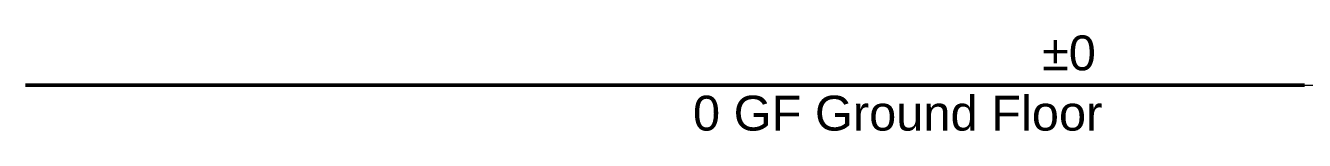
# Model space of a CAD drawing. Header units: millimetres. Extents: x -46169 to 237885, y -84465 to 18123.
# Drawn here: x 160532 to 164194, y -84465 to -84189 of the extents above; entities that cross this region are included whole.
import ezdxf

# ---------------------------------------------------------------- set-up
doc = ezdxf.new("R2010")
doc.units = ezdxf.units.MM
doc.header["$MEASUREMENT"] = 0
doc.layers.add('0_Pen_No__25', color=7, linetype='Continuous', lineweight=50, true_color=0x2a2a2a)
doc.layers.add('0_Pen_No__6', color=7, linetype='Continuous', lineweight=35)
doc.layers.add('0_Pen_No__85', color=8, linetype='Continuous', lineweight=20)
doc.styles.add('GENERATED_STYLE_2', font='')
doc.styles.get('GENERATED_STYLE_2').set_extended_font_data('Arial')

# ---------------------------------------------------------------- blocks, each defined once
blk = doc.blocks.new('I-06 Lecture Theatre Elevation_STORY_MARKER', base_point=(129666.7, -84332.6))
at = {"layer": '0_Pen_No__25', "linetype": 'Continuous'}
for p, q in [((160532, -84332.6), (163594, -84332.6)), ((163794, -84332.6), (163594, -84332.6)), ((163794, -84332.6), (163994, -84332.6)), ((164094, -84332.6), (163994, -84332.6)), ((164194, -84332.6), (164094, -84332.6))]:
    blk.add_line(p, q, dxfattribs=at)
at = {"layer": '0_Pen_No__85', "linetype": 'Continuous'}
blk.add_line((164194, -84332.6), (177009.4, -84332.6), dxfattribs=at)
at = {"layer": '0_Pen_No__6', "char_height": 100, "attachment_point": 1, "style": 'GENERATED_STYLE_2'}
for s, insert in [('\\A1;{\\fArial|b0|i0|c0|p34;±0}', (163442.5, -84190.5)), ('\\A1;{\\fArial|b0|i0|c0|p34;0 GF Ground Floor}', (162443.1, -84363.3))]:
    blk.add_mtext(s, dxfattribs=dict(at, insert=insert))

msp = doc.modelspace()

# ---------------------------------------------------------------- block references
at = {"linetype": 'Continuous', "lineweight": 0}
msp.add_blockref('I-06 Lecture Theatre Elevation_STORY_MARKER', (129666.7, -84332.6), dxfattribs=at)

doc.saveas('drawing.dxf')
